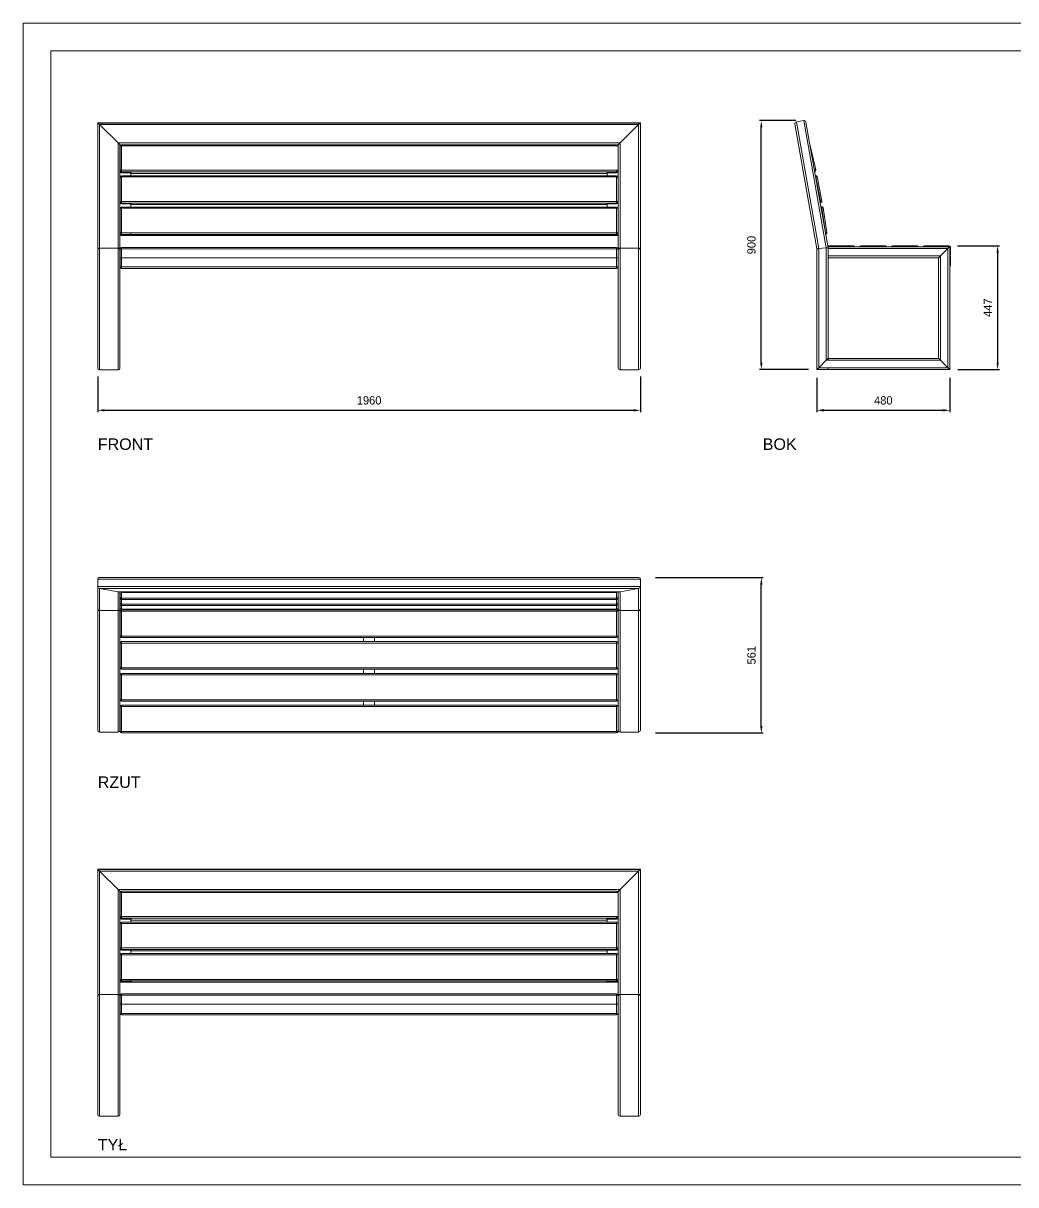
# Model space of a CAD drawing. Header units: millimetres. Extents: x 832 to 6772, y 3000 to 7200.
# Drawn here: x 832 to 4421, y 3000 to 7200 of the extents above; entities that cross this region are included whole.
import ezdxf

# ---------------------------------------------------------------- set-up
doc = ezdxf.new("R2010")
doc.units = ezdxf.units.MM
doc.header["$PDSIZE"] = -1
doc.layers.add('tabelka', color=155, linetype='Continuous')
doc.layers.add('WYMIAR', color=96, linetype='Continuous')
doc.dimstyles.new('1-1', dxfattribs={"dimtxt": 30, "dimasz": 25, "dimexe": 6.25, "dimexo": 30, "dimgap": 20.625, "dimtad": 1, "dimdec": 1, "dimtxsty": 'Standard', "dimcen": 0, "dimclrd": 2, "dimclre": 2, "dimclrt": 2, "dimadec": 0, "dimazin": 0, "dimtfac": 1, "dimtdec": 1, "dimtmove": 0, "dimatfit": 3, "dimfxl": 0, "dimarcsym": 0})

# ---------------------------------------------------------------- blocks, each defined once
blk = doc.blocks.new('front')
at = {"linetype": 'Continuous', "lineweight": 0}
for p, q in [((1190.2, 6304.3), (1190.2, 6757.3)), ((1190.2, 6757.3), (3152.2, 6757.3)), ((1190.2, 6756.2), (1190.2, 6303.7)), ((3152.1, 6756.3), (1190.3, 6756.3)), ((1196.6, 6751), (1263.8, 6684.8)), ((3145.8, 6751), (1196.6, 6751)), ((1196.6, 6751), (1196.6, 6304.3)), ((3078.6, 6684.8), (3145.8, 6751)), ((3145.8, 6304.3), (3145.8, 6751)), ((3152.2, 6757.3), (3152.2, 6304.3)), ((3152.2, 6303.7), (3152.2, 6756.2)), ((3078.6, 6684.8), (1263.8, 6684.8)), ((1263.8, 6684.8), (1263.8, 6304.3)), ((3078.6, 6304.3), (3078.6, 6684.8)), ((1270.2, 6677.4), (1270.2, 6303.7)), ((1274.1, 6677.4), (1270.2, 6677.4)), ((1270.2, 6351.1), (1270.2, 6675.2)), ((1271.7, 6675), (1270.2, 6675)), ((1271.2, 6585.3), (1271.2, 6672.8)), ((3066.2, 6677.8), (1276.2, 6677.8)), ((1276.2, 6674), (1276.2, 6677.8)), ((3066.2, 6674), (1276.2, 6674)), ((1276.2, 6674), (1276.2, 6586.4)), ((3072.2, 6677.4), (3068.3, 6677.4)), ((3072.2, 6675), (3070.7, 6675)), ((3071.2, 6672.8), (3071.2, 6585.3)), ((3072.2, 6303.7), (3072.2, 6677.4)), ((3072.2, 6351.1), (3072.2, 6675.2)), ((1271.2, 6581.8), (1271.2, 6585.3)), ((1271.2, 6472.4), (1271.2, 6560.8)), ((1276.2, 6586.4), (3066.2, 6586.4)), ((1276.2, 6586.4), (1276.2, 6580.4)), ((3066.2, 6580.4), (1276.2, 6580.4)), ((1276.2, 6580.4), (1276.2, 6576.9)), ((1311.2, 6576.9), (1276.2, 6576.9)), ((3066.2, 6565.8), (1276.2, 6565.8)), ((1276.2, 6561.7), (1276.2, 6565.8)), ((3066.2, 6561.7), (1276.2, 6561.7)), ((1276.2, 6561.7), (1276.2, 6473.4)), ((1310.2, 6565.8), (1310.2, 6576.9)), ((1310.2, 6565.8), (1310.2, 6576.9)), ((1311.2, 6575.8), (1310.2, 6575.8)), ((1310.2, 6574), (3032.2, 6574)), ((1310.2, 6573.8), (3032.2, 6573.8)), ((1311.2, 6575.8), (1311.2, 6576.9)), ((3031.2, 6576.9), (3066.2, 6576.9)), ((3031.2, 6575.8), (3031.2, 6576.9)), ((3031.2, 6575.8), (3032.2, 6575.8)), ((3032.2, 6565.8), (3032.2, 6576.9)), ((3032.2, 6576.9), (3032.2, 6565.8)), ((3066.2, 6580.4), (3066.2, 6586.4)), ((3066.2, 6576.9), (3066.2, 6580.4)), ((3066.2, 6565.8), (3066.2, 6561.7)), ((3066.2, 6473.4), (3066.2, 6561.7)), ((3071.2, 6585.3), (3071.2, 6581.8)), ((3071.2, 6560.8), (3071.2, 6472.4)), ((1271.2, 6469.6), (1271.2, 6472.4)), ((1276.2, 6473.4), (3066.2, 6473.4)), ((1276.2, 6473.4), (1276.2, 6467.5)), ((3066.2, 6467.5), (3066.2, 6473.4)), ((3071.2, 6472.4), (3071.2, 6469.6)), ((1271.2, 6358.8), (1271.2, 6447.8)), ((3066.2, 6467.5), (1276.2, 6467.5)), ((1276.2, 6467.5), (1276.2, 6464.7)), ((1311.2, 6464.7), (1276.2, 6464.7)), ((3066.2, 6452.8), (1276.2, 6452.8)), ((1276.2, 6448.5), (1276.2, 6452.8)), ((3066.2, 6448.5), (1276.2, 6448.5)), ((1276.2, 6448.5), (1276.2, 6359.5)), ((1310.2, 6452.8), (1310.2, 6464.7)), ((1310.2, 6452.8), (1310.2, 6464.7)), ((1311.2, 6463.7), (1310.2, 6463.7)), ((1310.2, 6462.2), (3032.2, 6462.2)), ((1310.2, 6462.1), (3032.2, 6462.1)), ((1311.2, 6463.7), (1311.2, 6464.7)), ((3031.2, 6464.7), (3066.2, 6464.7)), ((3031.2, 6463.7), (3031.2, 6464.7)), ((3031.2, 6463.7), (3032.2, 6463.7)), ((3032.2, 6452.8), (3032.2, 6464.7)), ((3032.2, 6464.7), (3032.2, 6452.8)), ((3066.2, 6464.7), (3066.2, 6467.5)), ((3066.2, 6452.8), (3066.2, 6448.5)), ((3066.2, 6359.5), (3066.2, 6448.5)), ((3071.2, 6447.8), (3071.2, 6358.8)), ((1310.2, 6351.1), (1270.2, 6351.1)), ((1270.2, 6350.9), (1310.2, 6350.9)), ((1271.2, 6356.6), (1271.2, 6358.8)), ((1276.2, 6359.5), (3066.2, 6359.5)), ((1276.2, 6359.5), (1276.2, 6353.8)), ((3066.2, 6353.8), (1276.2, 6353.8)), ((1276.2, 6353.8), (1276.2, 6351.6)), ((1311.2, 6351.6), (1276.2, 6351.6)), ((1276.2, 6350.4), (1276.2, 6349.7)), ((1276.2, 6349.7), (3066.2, 6349.7)), ((1276.2, 6349.7), (1276.2, 6349.6)), ((1276.2, 6349.6), (3066.2, 6349.6)), ((1310.2, 6351.1), (1310.2, 6359.5)), ((1310.2, 6350.9), (1310.2, 6351.6)), ((1311.2, 6350.9), (1310.2, 6350.9)), ((1311.2, 6350.9), (1311.2, 6351.6)), ((3031.2, 6351.6), (3066.2, 6351.6)), ((3031.2, 6350.9), (3031.2, 6351.6)), ((3031.2, 6350.9), (3032.2, 6350.9)), ((3032.2, 6351.6), (3032.2, 6350.9)), ((3072.2, 6351.1), (3032.2, 6351.1)), ((3032.2, 6350.9), (3072.2, 6350.9)), ((3032.2, 6350.9), (3032.2, 6350.4)), ((3032.2, 6350.4), (3072.2, 6350.4)), ((3066.2, 6353.8), (3066.2, 6359.5)), ((3066.2, 6351.6), (3066.2, 6353.8)), ((3066.2, 6349.7), (3066.2, 6350.4)), ((3066.2, 6349.7), (3066.2, 6349.6)), ((3071.2, 6358.8), (3071.2, 6356.6)), ((1190.2, 6303.7), (1190.2, 6301.3)), ((1190.2, 6303.7), (1190.2, 6297.9)), ((1190.2, 6301.3), (1190.2, 6297.9)), ((1196.6, 6304.3), (1196.6, 5864.3)), ((1196.6, 6304.3), (1263.8, 6304.3)), ((1263.8, 6304.3), (1263.8, 5864.3)), ((1270.2, 6301.3), (1270.2, 6303.7)), ((1270.2, 6303.7), (1270.2, 6297.9)), ((1271.2, 6302.3), (1276.2, 6302.3)), ((1271.2, 6269.3), (1271.2, 6302.3)), ((1276.2, 6302.3), (1276.2, 6307.3)), ((1276.2, 6307.3), (3066.2, 6307.3)), ((3066.2, 6302.3), (1276.2, 6302.3)), ((1276.2, 6302.3), (1276.2, 6274.3)), ((3066.2, 6307.3), (3066.2, 6302.3)), ((3066.2, 6274.3), (3066.2, 6302.3)), ((3066.2, 6302.3), (3071.2, 6302.3)), ((3071.2, 6302.3), (3071.2, 6269.3)), ((3072.2, 6297.9), (3072.2, 6303.7)), ((3078.6, 5864.3), (3078.6, 6304.3)), ((3078.6, 6304.3), (3145.8, 6304.3)), ((3145.8, 5864.3), (3145.8, 6304.3)), ((3152.2, 6297.9), (3152.2, 6303.7)), ((1190.2, 6297.9), (1190.2, 5870.7)), ((1270.2, 6297.9), (1270.2, 5870.7)), ((1270.2, 6270.7), (1270.2, 5897.9)), ((1271.2, 6236.3), (1271.2, 6269.3)), ((1271.2, 6269.3), (1276.2, 6269.3)), ((1276.2, 6269.3), (1276.2, 6274.3)), ((1276.2, 6269.3), (1276.2, 6236.3)), ((3066.2, 6269.3), (1276.2, 6269.3)), ((3066.2, 6269.3), (3066.2, 6274.3)), ((3066.2, 6236.3), (3066.2, 6269.3)), ((3066.2, 6269.3), (3071.2, 6269.3)), ((3071.2, 6269.3), (3071.2, 6236.3)), ((3072.2, 5870.7), (3072.2, 6297.9)), ((3152.2, 5870.7), (3152.2, 6297.9)), ((1271.2, 6236.3), (1276.2, 6236.3)), ((1276.2, 6236.3), (1276.2, 6231.3)), ((1276.2, 6236.3), (3066.2, 6236.3)), ((3066.2, 6231.3), (1276.2, 6231.3)), ((3066.2, 6231.3), (3066.2, 6236.3)), ((3066.2, 6236.3), (3071.2, 6236.3)), ((1270.2, 5897.9), (1270.2, 5897.9)), ((1270.2, 5897.9), (1270.2, 5870.7)), ((1263.8, 5864.3), (1196.6, 5864.3)), ((1196.6, 5864.3), (1263.8, 5864.3)), ((1270.2, 5870.7), (1270.2, 5870.7)), ((3145.8, 5864.3), (3078.6, 5864.3))]:
    blk.add_line(p, q, dxfattribs=at)
at = {"linetype": 'Continuous', "lineweight": 0, "flags": 128}
for points in [[(1276.2, 6674), (1275.3, 6674), (1274.3, 6673.9), (1273.5, 6673.8), (1272.7, 6673.7), (1272.1, 6673.5), (1271.6, 6673.3), (1271.3, 6673.1), (1271.2, 6672.8)], [(3071.2, 6672.8), (3071.1, 6673.1), (3070.9, 6673.3), (3070.4, 6673.5), (3069.8, 6673.7), (3069, 6673.8), (3068.1, 6673.9), (3067.2, 6674), (3066.2, 6674)], [(1276.2, 6586.4), (1275.3, 6586.4), (1274.3, 6586.3), (1273.5, 6586.2), (1272.7, 6586.1), (1272.1, 6585.9), (1271.6, 6585.7), (1271.3, 6585.5), (1271.2, 6585.3)], [(1276.2, 6561.7), (1275.3, 6561.7), (1274.3, 6561.7), (1273.5, 6561.6), (1272.7, 6561.5), (1272.1, 6561.3), (1271.6, 6561.2), (1271.3, 6561), (1271.2, 6560.8)], [(3071.2, 6585.3), (3071.1, 6585.5), (3070.9, 6585.7), (3070.4, 6585.9), (3069.8, 6586.1), (3069, 6586.2), (3068.1, 6586.3), (3067.2, 6586.4), (3066.2, 6586.4)], [(3071.2, 6560.8), (3071.1, 6561), (3070.9, 6561.2), (3070.4, 6561.3), (3069.8, 6561.5), (3069, 6561.6), (3068.1, 6561.7), (3067.2, 6561.7), (3066.2, 6561.7)], [(1276.2, 6473.4), (1275.3, 6473.3), (1274.3, 6473.3), (1273.5, 6473.2), (1272.7, 6473.1), (1272.1, 6472.9), (1271.6, 6472.8), (1271.3, 6472.6), (1271.2, 6472.4)], [(3071.2, 6472.4), (3071.1, 6472.6), (3070.9, 6472.8), (3070.4, 6472.9), (3069.8, 6473.1), (3069, 6473.2), (3068.1, 6473.3), (3067.2, 6473.3), (3066.2, 6473.4)], [(1276.2, 6448.5), (1275.3, 6448.5), (1274.3, 6448.5), (1273.5, 6448.4), (1272.7, 6448.3), (1272.1, 6448.2), (1271.6, 6448.1), (1271.3, 6447.9), (1271.2, 6447.8)], [(3071.2, 6447.8), (3071.1, 6447.9), (3070.9, 6448.1), (3070.4, 6448.2), (3069.8, 6448.3), (3069, 6448.4), (3068.1, 6448.5), (3067.2, 6448.5), (3066.2, 6448.5)], [(1276.2, 6359.5), (1275.3, 6359.5), (1274.3, 6359.4), (1273.5, 6359.4), (1272.7, 6359.3), (1272.1, 6359.2), (1271.6, 6359), (1271.3, 6358.9), (1271.2, 6358.8)], [(3071.2, 6358.8), (3071.1, 6358.9), (3070.9, 6359), (3070.4, 6359.2), (3069.8, 6359.3), (3069, 6359.4), (3068.1, 6359.4), (3067.2, 6359.5), (3066.2, 6359.5)], [(1270.2, 5897.9), (1270.2, 5897.9)], [(1270.2, 5870.7), (1270.2, 5870.7)]]:
    blk.add_lwpolyline(points, dxfattribs=at)
at = {"linetype": 'Continuous', "lineweight": 0}
for centre, radius, start, end in [((1276.2, 6672.8), 5, 90, 180), ((3066.2, 6672.8), 5, 0, 90), ((1276.2, 6585.3), 4.93, 180.7849, 270.7664), ((1276.2, 6581.9), 4.93, 180.786, 270.7653), ((1276.2, 6560.8), 5, 90, 180), ((3066.3, 6585.3), 4.93, 269.2336, 359.2151), ((3066.3, 6581.9), 4.93, 269.2347, 359.214), ((3066.2, 6560.8), 5, 0, 90), ((1276.2, 6472.5), 4.96, 180.5221, 270.5151), ((1276.2, 6469.6), 4.96, 180.5224, 270.5141), ((3066.3, 6472.5), 4.96, 269.4849, 359.4779), ((3066.3, 6469.6), 4.96, 269.4859, 359.4776), ((1276.2, 6447.8), 5, 90, 180), ((3066.2, 6447.8), 5, 0, 90), ((1276.2, 6358.8), 4.97, 180.3149, 270.3121), ((1276.2, 6356.6), 4.97, 180.3145, 270.3121), ((1276.2, 6354.6), 5, 238.0772, 270), ((1276.2, 6354.7), 5.04, 239.4024, 270.0216), ((3066.3, 6358.8), 4.97, 269.6879, 359.6851), ((3066.3, 6356.6), 4.97, 269.6879, 359.6855), ((3066.2, 6354.6), 5, 270, 301.9228), ((3066.2, 6354.7), 5.04, 269.9784, 300.5976), ((1196.6, 6297.9), 6.4, 90, 180), ((1263.8, 6297.9), 6.4, 0, 90), ((1276.2, 6302.3), 5, 90, 180), ((3066.2, 6302.3), 5, 0, 90), ((3078.6, 6297.9), 6.4, 90, 180), ((3145.8, 6297.9), 6.4, 0, 90), ((1276.2, 6236.3), 5, 180, 270), ((3066.2, 6236.3), 5, 270, 0), ((1196.6, 5870.7), 6.4, 180, 270), ((1263.8, 5870.7), 6.4, 270, 0), ((3078.6, 5870.7), 6.4, 180, 270), ((3145.8, 5870.7), 6.4, 270, 0)]:
    blk.add_arc(centre, radius, start, end, dxfattribs=at)
for centre, major_axis, start_param, end_param in [((1196.6, 6749.9), (6.38, -6.38), 1.658063, 3.228859), ((3145.8, 6749.9), (6.38, 6.38), 6.195919, 7.766715), ((1263.8, 6683.7), (6.38, -6.38), 0.087266, 1.658063), ((3078.6, 6683.7), (6.38, 6.38), 1.48353, 3.054326), ((1196.6, 6303.7), (6.4, 0), 1.570796, 3.141593), ((1196.6, 6303.7), (6.4, 0), 1.570796, 3.141593), ((1263.8, 6303.7), (6.4, 0), 6.283185, 7.853982), ((1263.8, 6303.7), (6.4, 0), 6.283185, 7.853982), ((3078.6, 6303.7), (6.4, 0), 1.570796, 3.141593), ((3078.6, 6303.7), (6.4, 0), 1.570796, 3.141593), ((3145.8, 6303.7), (6.4, 0), 0, 1.570796), ((3145.8, 6303.7), (6.4, 0), 0, 1.570796)]:
    blk.add_ellipse(centre, major_axis=major_axis, ratio=0.087489, start_param=start_param, end_param=end_param, dxfattribs=at)
blk = doc.blocks.new('rzut')
at = {"linetype": 'Continuous', "lineweight": 0}
for p, q in [((3152.2, 5178.6), (1190.2, 5178.6)), ((1190.2, 5178.6), (1190.2, 5151.8)), ((3146.9, 5183.9), (1195.5, 5183.9)), ((3152.2, 5151.8), (3152.2, 5178.6)), ((3152.2, 5151.8), (1190.2, 5151.8)), ((1190.2, 5151.8), (1190.2, 5072)), ((3145.8, 5144.4), (1196.6, 5144.4)), ((1196.6, 5144.4), (1263.8, 5132.7)), ((1196.6, 5144.4), (1196.6, 5065.6)), ((3078.6, 5132.7), (1263.8, 5132.7)), ((1263.8, 5132.7), (1263.8, 5065.6)), ((1264.9, 5132.6), (3077.5, 5132.6)), ((1270.2, 5132.6), (1270.2, 5072)), ((1271.2, 5114.7), (1271.2, 5132.6)), ((1276.2, 5130.5), (1276.2, 5132.6)), ((3066.2, 5130.5), (1276.2, 5130.5)), ((1276.2, 5130.5), (1276.2, 5109.9)), ((3066.2, 5132.6), (3066.2, 5130.5)), ((3066.2, 5109.9), (3066.2, 5130.5)), ((3071.2, 5132.6), (3071.2, 5114.7)), ((3072.2, 5072), (3072.2, 5132.6)), ((3078.6, 5132.7), (3145.8, 5144.4)), ((3078.6, 5065.6), (3078.6, 5132.7)), ((3145.8, 5065.6), (3145.8, 5144.4)), ((3152.2, 5072), (3152.2, 5151.8)), ((1270.2, 5089.1), (1271.2, 5089.1)), ((1270.2, 5072), (1270.2, 5089.1)), ((1270.2, 5072), (1270.2, 5089.1)), ((1270.2, 5089.1), (1270.2, 5065.6)), ((1271.2, 5109.5), (1271.2, 5114.7)), ((1271.2, 5092.5), (1271.2, 5109.5)), ((1271.2, 5088.3), (1271.2, 5092.5)), ((1271.2, 5075.1), (1271.2, 5088.3)), ((1276.2, 5109.9), (3066.2, 5109.9)), ((1276.2, 5109.9), (1276.2, 5109.7)), ((1276.2, 5109.7), (3066.2, 5109.7)), ((1276.2, 5104.6), (1276.2, 5109.7)), ((3066.2, 5104.6), (1276.2, 5104.6)), ((1276.2, 5104.6), (1276.2, 5087.6)), ((1276.2, 5087.6), (3066.2, 5087.6)), ((1276.2, 5087.6), (1276.2, 5087.5)), ((1276.2, 5087.5), (3066.2, 5087.5)), ((1276.2, 5083.4), (1276.2, 5087.5)), ((3066.2, 5083.4), (1276.2, 5083.4)), ((1276.2, 5083.4), (1276.2, 5070.1)), ((3066.2, 5109.7), (3066.2, 5109.9)), ((3066.2, 5109.7), (3066.2, 5104.6)), ((3066.2, 5087.6), (3066.2, 5104.6)), ((3066.2, 5087.5), (3066.2, 5087.6)), ((3066.2, 5087.5), (3066.2, 5083.4)), ((3066.2, 5070.1), (3066.2, 5083.4)), ((3071.2, 5114.7), (3071.2, 5109.5)), ((3071.2, 5109.5), (3071.2, 5092.5)), ((3071.2, 5092.5), (3071.2, 5088.3)), ((3071.2, 5089.1), (3072.2, 5089.1)), ((3071.2, 5088.3), (3071.2, 5075.1)), ((1190.2, 5072), (1190.2, 5065.6)), ((1190.2, 5065.6), (1190.2, 4632)), ((1190.2, 5065.6), (1196.6, 5065.6)), ((1196.6, 5065.6), (1196.6, 4625.6)), ((1263.8, 5065.6), (1196.6, 5065.6)), ((1263.8, 5065.6), (1196.6, 5065.6)), ((1263.8, 5065.6), (1263.8, 4625.6)), ((1263.8, 5065.6), (1270.2, 5065.6)), ((1270.2, 5072), (1270.2, 5072)), ((1270.2, 5072), (1270.2, 5065.6)), ((1270.2, 5065.6), (1270.2, 4632)), ((1270.2, 4659.2), (1270.2, 5065.6)), ((1270.2, 4659.7), (1270.2, 5065.6)), ((1271.2, 4972.6), (1271.2, 5062.6)), ((1271.2, 5062.6), (1276.2, 5062.6)), ((1276.2, 5070.1), (3066.2, 5070.1)), ((1276.2, 5070.1), (3066.2, 5070.1)), ((1276.2, 5070.1), (1276.2, 5070.1)), ((1276.2, 5067.6), (1276.2, 5062.6)), ((1276.2, 5067.6), (3066.2, 5067.6)), ((3066.2, 5062.6), (1276.2, 5062.6)), ((1276.2, 5062.6), (1276.2, 4972.6)), ((3066.2, 5070.1), (3066.2, 5070.1)), ((3066.2, 5062.6), (3066.2, 5067.6)), ((3066.2, 4972.6), (3066.2, 5062.6)), ((3066.2, 5062.6), (3071.2, 5062.6)), ((3071.2, 5062.6), (3071.2, 4972.6)), ((3072.2, 5072), (3072.2, 5065.6)), ((3072.2, 4632), (3072.2, 5065.6)), ((3072.2, 5065.6), (3078.6, 5065.6)), ((3078.6, 4625.6), (3078.6, 5065.6)), ((3078.6, 5065.6), (3145.8, 5065.6)), ((3145.8, 4625.6), (3145.8, 5065.6)), ((3145.8, 5065.6), (3152.2, 5065.6)), ((3152.2, 5072), (3152.2, 5065.6)), ((3152.2, 4632), (3152.2, 5065.6)), ((1271.2, 4972.6), (1276.2, 4972.6)), ((1276.2, 4972.6), (3066.2, 4972.6)), ((1276.2, 4967.6), (1276.2, 4972.6)), ((3066.2, 4967.6), (1276.2, 4967.6)), ((2151.2, 4967.6), (2151.2, 4952.6)), ((2191.2, 4967.6), (2191.2, 4952.6)), ((3066.2, 4972.6), (3071.2, 4972.6)), ((3066.2, 4972.6), (3066.2, 4967.6)), ((1271.2, 4947.6), (1276.2, 4947.6)), ((1271.2, 4857.6), (1271.2, 4947.6)), ((1276.2, 4952.6), (1276.2, 4947.6)), ((1276.2, 4952.6), (3066.2, 4952.6)), ((1276.2, 4947.6), (1276.2, 4857.6)), ((3066.2, 4947.6), (1276.2, 4947.6)), ((3066.2, 4947.6), (3066.2, 4952.6)), ((3066.2, 4857.6), (3066.2, 4947.6)), ((3066.2, 4947.6), (3071.2, 4947.6)), ((3071.2, 4947.6), (3071.2, 4857.6)), ((1271.2, 4857.6), (1276.2, 4857.6)), ((1271.2, 4832.6), (1276.2, 4832.6)), ((1271.2, 4742.6), (1271.2, 4832.6)), ((1276.2, 4857.6), (3066.2, 4857.6)), ((1276.2, 4852.6), (1276.2, 4857.6)), ((3066.2, 4852.6), (1276.2, 4852.6)), ((1276.2, 4837.6), (1276.2, 4832.6)), ((1276.2, 4837.6), (3066.2, 4837.6)), ((1276.2, 4832.6), (1276.2, 4742.6)), ((3066.2, 4832.6), (1276.2, 4832.6)), ((2151.2, 4852.6), (2151.2, 4837.6)), ((2191.2, 4852.6), (2191.2, 4837.6)), ((3066.2, 4857.6), (3071.2, 4857.6)), ((3066.2, 4857.6), (3066.2, 4852.6)), ((3066.2, 4832.6), (3066.2, 4837.6)), ((3066.2, 4742.6), (3066.2, 4832.6)), ((3066.2, 4832.6), (3071.2, 4832.6)), ((3071.2, 4832.6), (3071.2, 4742.6)), ((1271.2, 4742.6), (1276.2, 4742.6)), ((1271.2, 4717.6), (1276.2, 4717.6)), ((1271.2, 4627.6), (1271.2, 4717.6)), ((1276.2, 4742.6), (3066.2, 4742.6)), ((1276.2, 4737.6), (1276.2, 4742.6)), ((3066.2, 4737.6), (1276.2, 4737.6)), ((1276.2, 4722.6), (1276.2, 4717.6)), ((1276.2, 4722.6), (3066.2, 4722.6)), ((3066.2, 4717.6), (1276.2, 4717.6)), ((1276.2, 4717.6), (1276.2, 4627.6)), ((2151.2, 4737.6), (2151.2, 4722.6)), ((2191.2, 4737.6), (2191.2, 4722.6)), ((3066.2, 4742.6), (3071.2, 4742.6)), ((3066.2, 4742.6), (3066.2, 4737.6)), ((3066.2, 4717.6), (3066.2, 4722.6)), ((3066.2, 4627.6), (3066.2, 4717.6)), ((3066.2, 4717.6), (3071.2, 4717.6)), ((3071.2, 4717.6), (3071.2, 4627.6)), ((1190.2, 4659.2), (1190.2, 4659.7)), ((1196.6, 4625.6), (1263.8, 4625.6)), ((1271.2, 4627.6), (1276.2, 4627.6)), ((1276.2, 4627.6), (3066.2, 4627.6)), ((1276.2, 4622.6), (1276.2, 4627.6)), ((3066.2, 4622.6), (1276.2, 4622.6)), ((3066.2, 4627.6), (3071.2, 4627.6)), ((3066.2, 4627.6), (3066.2, 4622.6)), ((3078.6, 4625.6), (3145.8, 4625.6))]:
    blk.add_line(p, q, dxfattribs=at)
for centre, radius, start, end in [((1276.2, 5135.6), 5.03, 215.3146, 270.259), ((3066.3, 5135.6), 5.04, 269.7793, 324.6471), ((1276.2, 5114.7), 5, 180, 270), ((1276.2, 5114.8), 4.93, 180.7855, 270.7657), ((1273.6, 5106.5), 3.79, 86.2763, 128.8171), ((1276.2, 5109.5), 4.96, 180.5225, 270.5143), ((1276.2, 5092.5), 5, 180, 270), ((1276.2, 5092.6), 4.96, 180.5224, 270.5143), ((1272.8, 5086.4), 2.46, 88.7011, 128.6637), ((1276.2, 5088.4), 4.97, 180.3146, 270.3124), ((3066.2, 5114.7), 5, 270, 0), ((3066.3, 5114.8), 4.93, 269.2343, 359.2145), ((3066.3, 5109.5), 4.96, 269.4857, 359.4775), ((3066.2, 5092.5), 5, 270, 0), ((3066.3, 5092.6), 4.96, 269.4857, 359.4776), ((3066.3, 5088.4), 4.97, 269.6876, 359.6854), ((3068.9, 5106.5), 3.79, 51.1829, 93.7237), ((3069.6, 5086.1), 2.8, 53.8468, 88.7884), ((1196.6, 5072), 6.4, 180, 270), ((1263.8, 5072), 6.4, 270, 0), ((1263.8, 5072), 6.4, 335.0056, 0), ((1276.2, 5075.1), 5, 180, 270), ((1276.2, 5075.1), 4.97, 180.3146, 270.3124), ((1276.2, 5062.6), 5, 90, 180), ((3066.2, 5075.1), 5, 270, 0), ((3066.3, 5075.1), 4.97, 269.6876, 359.6854), ((3066.2, 5062.6), 5, 0, 90), ((3078.6, 5072), 6.4, 180, 270), ((3145.8, 5072), 6.4, 270, 0), ((1276.2, 4972.6), 5, 180, 270), ((3066.2, 4972.6), 5, 270, 0), ((1276.2, 4947.6), 5, 90, 180), ((3066.2, 4947.6), 5, 0, 90), ((1276.2, 4857.6), 5, 180, 270), ((1276.2, 4832.6), 5, 90, 180), ((3066.2, 4857.6), 5, 270, 0), ((3066.2, 4832.6), 5, 0, 90), ((1276.2, 4742.6), 5, 180, 270), ((1276.2, 4717.6), 5, 90, 180), ((3066.2, 4742.6), 5, 270, 0), ((3066.2, 4717.6), 5, 0, 90), ((1196.6, 4632), 6.4, 180, 270), ((1263.8, 4632), 6.4, 270, 0), ((1276.2, 4627.6), 5, 180, 270), ((3066.2, 4627.6), 5, 270, 0), ((3078.6, 4632), 6.4, 180, 270), ((3145.8, 4632), 6.4, 270, 0)]:
    blk.add_arc(centre, radius, start, end, dxfattribs=at)
for centre, major_axis, start_param, end_param in [((1196.6, 5177.5), (4.9, -4.9), 2.443461, 3.839724), ((3145.8, 5177.5), (4.9, 4.9), 5.585054, 6.981317), ((1196.6, 5150.7), (4.9, -4.9), 3.839724, 5.410521), ((1263.8, 5139), (4.9, -4.9), 5.410521, 5.585054), ((3078.6, 5139), (4.9, 4.9), 3.839724, 4.014257), ((3145.8, 5150.7), (4.9, 4.9), 4.014257, 5.585054)]:
    blk.add_ellipse(centre, major_axis=major_axis, ratio=0.8391, start_param=start_param, end_param=end_param, dxfattribs=at)
blk = doc.blocks.new('profil')
at = {"linetype": 'Continuous', "lineweight": 0}
for p, q in [((4658.8, 6758.9), (4685.6, 6763.6)), ((4685.6, 6763.6), (4766.8, 6303)), ((4653.6, 6751.5), (4733.2, 6300.1)), ((4658.8, 6758.9), (4739.6, 6300.7)), ((4693, 6758.4), (4773.2, 6303.6)), ((4708.3, 6673.3), (4729, 6585.7)), ((4724.1, 6584.6), (4722.2, 6592.4)), ((4723.6, 6584.5), (4724.1, 6584.6)), ((4725.2, 6579.7), (4724.5, 6579.5)), ((4727.1, 6564.8), (4728.4, 6565)), ((4729.3, 6560.1), (4728, 6559.9)), ((4746.3, 6471.7), (4729.3, 6560.1)), ((4734.2, 6561.1), (4751.2, 6472.7)), ((4743.6, 6471.2), (4746.3, 6471.7)), ((4747.2, 6466.8), (4744.5, 6466.3)), ((4747.1, 6451.6), (4749.7, 6452)), ((4750.5, 6447.1), (4747.9, 6446.7)), ((4763.7, 6358.1), (4750.5, 6447.1)), ((4755.4, 6447.8), (4768.7, 6358.8)), ((4763.6, 6358.1), (4763.7, 6358.1)), ((4764.5, 6353.1), (4764.4, 6353.1)), ((4733.2, 6300.1), (4733.2, 5863.6)), ((4733.2, 6300.1), (4733.2, 5863.6)), ((4735.2, 6300.3), (4735.2, 6300.3)), ((4766.8, 6303), (4739.6, 6300.7)), ((4739.6, 6300.7), (4739.6, 5870)), ((4766.8, 6303), (4766.8, 5897.2)), ((4771.2, 6303.4), (4771.2, 6303.4)), ((4773.2, 6307.6), (5213.2, 6307.6)), ((4773.2, 6303.6), (4773.2, 6303.6)), ((4773.2, 6301.6), (4773.2, 6301.6)), ((4773.2, 6301.2), (5206.8, 6301.2)), ((4776.2, 6310.6), (4866.2, 6310.6)), ((4776.2, 6307.6), (4776.2, 6310.6)), ((4866.2, 6307.6), (4866.2, 6310.6)), ((4891.2, 6310.6), (4981.2, 6310.6)), ((4891.2, 6307.6), (4891.2, 6310.6)), ((4981.2, 6307.6), (4981.2, 6310.6)), ((5006.2, 6310.6), (5096.2, 6310.6)), ((5006.2, 6307.6), (5006.2, 6310.6)), ((5096.2, 6307.6), (5096.2, 6310.6)), ((5121.2, 6310.6), (5211.2, 6310.6)), ((5121.2, 6307.6), (5121.2, 6310.6)), ((5179.6, 6274), (5206.8, 6301.2)), ((5206.8, 6301.2), (5213.2, 6307.6)), ((5213.2, 6307.6), (5206.8, 6301.2)), ((5206.8, 6301.2), (5206.8, 5870)), ((5211.2, 6307.6), (5211.2, 6310.6)), ((5213.2, 6307.6), (5213.2, 5863.6)), ((5213.2, 6305.6), (5216.2, 6305.6)), ((5216.2, 6305.6), (5216.2, 6277.6)), ((4773.2, 6297.2), (4773.2, 6270)), ((4773.2, 6270), (4773.2, 6297.2)), ((4773.2, 6274), (5179.6, 6274)), ((4773.2, 6267.6), (5173.2, 6267.6)), ((4773.2, 6265.6), (4773.2, 6265.6)), ((4773.2, 6263.6), (4773.2, 6263.6)), ((4773.2, 6263.6), (4773.2, 5903.6)), ((5173.2, 6267.6), (5179.6, 6274)), ((5179.6, 6274), (5173.2, 6267.6)), ((5173.2, 6267.6), (5173.2, 5903.6)), ((5179.6, 6274), (5179.6, 5897.2)), ((5213.2, 6277.6), (5216.2, 6277.6)), ((5213.2, 6272.6), (5216.2, 6272.6)), ((5216.2, 6272.6), (5216.2, 6239.6)), ((5213.2, 6239.6), (5216.2, 6239.6)), ((4739.6, 5870), (4766.8, 5897.2)), ((4739.6, 5870), (4766.8, 5897.2)), ((4766.8, 5897.2), (4773.2, 5897.2)), ((5173.2, 5903.6), (4773.2, 5903.6)), ((5173.2, 5903.6), (4773.2, 5903.6)), ((5179.6, 5897.2), (4773.2, 5897.2)), ((5173.2, 5903.6), (5173.2, 5903.6)), ((5175.2, 5901.6), (5175.2, 5901.6)), ((5206.8, 5870), (5179.6, 5897.2)), ((4733.2, 5863.6), (4773.2, 5863.6)), ((4739.6, 5870), (4773.2, 5870)), ((5206.8, 5870), (4773.2, 5870)), ((5213.2, 5863.6), (4773.2, 5863.6)), ((5211.2, 5865.6), (5211.2, 5865.6)), ((5213.2, 5863.6), (5213.2, 5863.6))]:
    blk.add_line(p, q, dxfattribs=at)
at = {"linetype": 'Continuous', "lineweight": 0, "flags": 128}
for points in [[(4708.3, 6673.3), (4708, 6674.3), (4707.7, 6674.7)], [(4708.3, 6673.3), (4708.2, 6673.3), (4708, 6673.3)], [(4729, 6585.7), (4728.9, 6585.7), (4728.6, 6585.6), (4728.1, 6585.5), (4727.5, 6585.4), (4726.8, 6585.2), (4726, 6585), (4725, 6584.8), (4724.1, 6584.6)], [(4724.1, 6584.6), (4724.3, 6583.6), (4724.5, 6582.7), (4724.7, 6581.9), (4724.9, 6581.1), (4725, 6580.5), (4725.2, 6580.1), (4725.2, 6579.8), (4725.2, 6579.7)], [(4728.4, 6565), (4728.4, 6564.9), (4728.4, 6564.7), (4728.5, 6564.2), (4728.7, 6563.6), (4728.8, 6562.9), (4729, 6562), (4729.1, 6561.1), (4729.3, 6560.1)], [(4734.2, 6561.1), (4734.1, 6561.1), (4733.9, 6561), (4733.4, 6560.9), (4732.8, 6560.8), (4732, 6560.7), (4731.2, 6560.5), (4730.3, 6560.3), (4729.3, 6560.1)], [(4751.2, 6472.7), (4751.1, 6472.7), (4750.8, 6472.6), (4750.4, 6472.5), (4749.8, 6472.4), (4749, 6472.3), (4748.2, 6472.1), (4747.2, 6471.9), (4746.3, 6471.7)], [(4746.3, 6471.7), (4746.5, 6470.8), (4746.6, 6469.9), (4746.8, 6469), (4747, 6468.3), (4747.1, 6467.7), (4747.2, 6467.2), (4747.2, 6466.9), (4747.2, 6466.8)], [(4749.7, 6452), (4749.8, 6452), (4749.8, 6451.7), (4749.9, 6451.2), (4750, 6450.6), (4750.1, 6449.8), (4750.2, 6449), (4750.3, 6448.1), (4750.5, 6447.1)], [(4755.4, 6447.8), (4755.3, 6447.8), (4755.1, 6447.8), (4754.6, 6447.7), (4754, 6447.6), (4753.2, 6447.5), (4752.4, 6447.4), (4751.4, 6447.2), (4750.5, 6447.1)], [(4768.7, 6358.8), (4768.6, 6358.8), (4768.3, 6358.8), (4767.8, 6358.7), (4767.2, 6358.6), (4766.5, 6358.5), (4765.6, 6358.4), (4764.7, 6358.2), (4763.7, 6358.1)], [(4763.7, 6358.1), (4763.9, 6357.1), (4764, 6356.2), (4764.1, 6355.3), (4764.2, 6354.6), (4764.3, 6354), (4764.4, 6353.5), (4764.4, 6353.2), (4764.5, 6353.1)], [(4739.6, 6300.7), (4738.3, 6300.5), (4737.1, 6300.4), (4736, 6300.3), (4735, 6300.3), (4734.2, 6300.2), (4733.7, 6300.1), (4733.3, 6300.1), (4733.2, 6300.1)], [(4739.6, 6300.7), (4738.5, 6300.6), (4737.4, 6300.5), (4736.4, 6300.4), (4735.5, 6300.3), (4734.7, 6300.2), (4734, 6300.2), (4733.6, 6300.1), (4733.3, 6300.1), (4733.2, 6300.1)], [(4733.2, 6300.1), (4733.3, 6300.1), (4733.7, 6300.1), (4734.2, 6300.2), (4735, 6300.3), (4736, 6300.3), (4737.1, 6300.4), (4738.3, 6300.5), (4739.6, 6300.7)], [(4733.2, 6300.1), (4733.3, 6300.1), (4733.7, 6300.1), (4734.2, 6300.2), (4735, 6300.3), (4736, 6300.3), (4737.1, 6300.4), (4738.3, 6300.5), (4739.6, 6300.7)], [(4733.2, 6300.1), (4733.2, 6300.1)], [(4739.6, 6300.7), (4738.7, 6300.6), (4737.9, 6300.5), (4737.1, 6300.4), (4736.5, 6300.4), (4735.9, 6300.3), (4735.5, 6300.3), (4735.3, 6300.3), (4735.2, 6300.3)], [(4735.2, 6300.3), (4735.2, 6300.3), (4735.4, 6300.3), (4735.8, 6300.3), (4736.2, 6300.4), (4736.7, 6300.4), (4737.4, 6300.5), (4738.1, 6300.5), (4738.8, 6300.6), (4739.6, 6300.7)], [(4773.2, 6303.6), (4773.1, 6303.6), (4772.8, 6303.6), (4772.3, 6303.5), (4771.7, 6303.5), (4770.9, 6303.4), (4770, 6303.3), (4769, 6303.2), (4767.9, 6303.1), (4766.8, 6303)], [(4766.8, 6303), (4768, 6303.1), (4769.2, 6303.3), (4770.3, 6303.3), (4771.3, 6303.4), (4772.1, 6303.5), (4772.7, 6303.6), (4773, 6303.6), (4773.2, 6303.6)], [(4771.5, 6303.5), (4771.3, 6303.4), (4770.3, 6303.3), (4769.2, 6303.3), (4768, 6303.1), (4766.8, 6303)], [(4766.8, 6303), (4767.9, 6303.1), (4769, 6303.2), (4770, 6303.3), (4770.9, 6303.4), (4771.5, 6303.5)], [(4771.2, 6303.4), (4771.1, 6303.4), (4770.8, 6303.4), (4770.4, 6303.4), (4769.9, 6303.3), (4769.2, 6303.3), (4768.5, 6303.2), (4767.6, 6303.1), (4766.8, 6303)], [(4766.8, 6303), (4767.5, 6303.1), (4768.3, 6303.2), (4769, 6303.2), (4769.6, 6303.3), (4770.1, 6303.3), (4770.6, 6303.4), (4770.9, 6303.4), (4771.1, 6303.4), (4771.2, 6303.4)], [(4773.2, 6297.2), (4773.2, 6298.4), (4773.2, 6299.6), (4773.2, 6300.8), (4773.2, 6301.7), (4773.2, 6302.5), (4773.2, 6303.1), (4773.2, 6303.5), (4773.2, 6303.6)], [(4773.2, 6297.2), (4773.2, 6298.1), (4773.2, 6298.9), (4773.2, 6299.6), (4773.2, 6300.3), (4773.2, 6300.9), (4773.2, 6301.3), (4773.2, 6301.5), (4773.2, 6301.6)], [(4773.2, 6263.6), (4773.2, 6263.7), (4773.2, 6264.1), (4773.2, 6264.7), (4773.2, 6265.5), (4773.2, 6266.4), (4773.2, 6267.5), (4773.2, 6268.7), (4773.2, 6270)], [(4773.2, 6265.6), (4773.2, 6265.7), (4773.2, 6265.9), (4773.2, 6266.3), (4773.2, 6266.9), (4773.2, 6267.6), (4773.2, 6268.3), (4773.2, 6269.1), (4773.2, 6270)], [(4766.8, 5897.2), (4768, 5898.4), (4769.2, 5899.6), (4770.3, 5900.8), (4771.3, 5901.7), (4772.1, 5902.5), (4772.7, 5903.1), (4773, 5903.5), (4773.2, 5903.6)], [(4773.2, 5897.2), (4773.2, 5898.4), (4773.2, 5899.6), (4773.2, 5900.8), (4773.2, 5901.7), (4773.2, 5902.5), (4773.2, 5903.1), (4773.2, 5903.5), (4773.2, 5903.6)], [(5179.6, 5897.2), (5178.3, 5898.4), (5177.1, 5899.6), (5176, 5900.8), (5175, 5901.7), (5174.2, 5902.5), (5173.7, 5903.1), (5173.3, 5903.5), (5173.2, 5903.6)], [(5179.6, 5897.2), (5178.5, 5898.3), (5177.4, 5899.4), (5176.4, 5900.4), (5175.5, 5901.3), (5174.7, 5902.1), (5174, 5902.7), (5173.6, 5903.2), (5173.3, 5903.5), (5173.2, 5903.6)], [(5173.2, 5903.6), (5173.3, 5903.5), (5173.7, 5903.1), (5174.2, 5902.5), (5175, 5901.7), (5176, 5900.8), (5177.1, 5899.6), (5178.3, 5898.4), (5179.6, 5897.2)], [(5173.2, 5903.6), (5173.3, 5903.5), (5173.6, 5903.2), (5174, 5902.7), (5174.7, 5902.1), (5175.5, 5901.3), (5176.4, 5900.4), (5177.4, 5899.4), (5178.5, 5898.3), (5179.6, 5897.2)], [(5179.6, 5897.2), (5178.8, 5898), (5178.1, 5898.7), (5177.4, 5899.4), (5176.7, 5900), (5176.2, 5900.6), (5175.8, 5901), (5175.4, 5901.3), (5175.2, 5901.5), (5175.2, 5901.6)], [(5175.2, 5901.6), (5175.3, 5901.5), (5175.5, 5901.3), (5175.9, 5900.9), (5176.5, 5900.3), (5177.1, 5899.6), (5177.9, 5898.9), (5178.7, 5898.1), (5179.6, 5897.2)], [(4733.2, 5863.6), (4733.3, 5863.7), (4733.7, 5864.1), (4734.2, 5864.7), (4735, 5865.5), (4736, 5866.4), (4737.1, 5867.5), (4738.3, 5868.7), (4739.6, 5870)], [(4773.2, 5863.6), (4773.2, 5863.7), (4773.2, 5864.1), (4773.2, 5864.7), (4773.2, 5865.5), (4773.2, 5866.4), (4773.2, 5867.5), (4773.2, 5868.7), (4773.2, 5870)], [(5213.2, 5863.6), (5213.1, 5863.7), (5212.8, 5864), (5212.3, 5864.5), (5211.7, 5865.1), (5210.9, 5865.9), (5210, 5866.8), (5209, 5867.8), (5207.9, 5868.9), (5206.8, 5870)], [(5213.2, 5863.6), (5213.1, 5863.7), (5212.8, 5864), (5212.3, 5864.5), (5211.7, 5865.1), (5210.9, 5865.9), (5210, 5866.8), (5209, 5867.8), (5207.9, 5868.9), (5206.8, 5870)], [(5206.8, 5870), (5207.9, 5868.9), (5209, 5867.8), (5210, 5866.8), (5210.9, 5865.9), (5211.7, 5865.1), (5212.3, 5864.5), (5212.8, 5864), (5213.1, 5863.7), (5213.2, 5863.6)], [(5211.2, 5865.6), (5211.1, 5865.7), (5210.8, 5865.9), (5210.4, 5866.3), (5209.9, 5866.9), (5209.2, 5867.6), (5208.5, 5868.3), (5207.6, 5869.1), (5206.8, 5870)], [(5206.8, 5870), (5207.6, 5869.1), (5208.5, 5868.3), (5209.2, 5867.6), (5209.9, 5866.9), (5210.4, 5866.3), (5210.8, 5865.9), (5211.1, 5865.7), (5211.2, 5865.6)], [(5206.8, 5870), (5208, 5868.7), (5209.2, 5867.5), (5210.3, 5866.4), (5211.3, 5865.5), (5212.1, 5864.7), (5212.7, 5864.1), (5213, 5863.7), (5213.2, 5863.6)]]:
    blk.add_lwpolyline(points, dxfattribs=at)
at = {"linetype": 'Continuous', "lineweight": 0}
for centre, radius, start, end in [((4686.7, 6757.3), 6.4, 10, 100), ((4659.9, 6752.6), 6.4, 100, 190), ((4724.1, 6584.6), 5, 283.2734, 13.2734), ((4729.3, 6560.1), 5, 10.8673, 100.8673), ((4746.3, 6471.7), 5, 280.8673, 10.8673), ((4750.5, 6447.1), 5, 8.4611, 98.4611), ((4763.7, 6358.1), 5, 278.4611, 8.4611), ((4776.2, 6305.6), 5, 90, 131.4279), ((4866.2, 6305.6), 5, 23.5782, 90), ((4891.2, 6305.6), 5, 90, 156.4218), ((4981.2, 6305.6), 5, 23.5782, 90), ((5006.2, 6305.6), 5, 90, 156.4218), ((5096.2, 6305.6), 5, 23.5782, 90), ((5121.2, 6305.6), 5, 90, 156.4218), ((5211.2, 6305.6), 5, 0, 90), ((5211.2, 6277.6), 5, 293.5782, 0), ((5211.2, 6239.6), 5, 293.5782, 0)]:
    blk.add_arc(centre, radius, start, end, dxfattribs=at)
for points, knots in [([(4766.8, 5897.2), (4767.5, 5897.9), (4768.2, 5898.6), (4769.1, 5899.5), (4769.2, 5899.7), (4769.6, 5900), (4769.8, 5900.2), (4770.3, 5900.7), (4770.6, 5901), (4771, 5901.5), (4771.2, 5901.6), (4771.5, 5901.9), (4771.6, 5902.1), (4772, 5902.5), (4772.3, 5902.7), (4772.6, 5903), (4772.7, 5903.1), (4772.9, 5903.3), (4772.9, 5903.4), (4773, 5903.5), (4773.1, 5903.5), (4773.2, 5903.6), (4773.2, 5903.6), (4773.2, 5903.6)], [0, 0, 0, 0, 0.25, 0.25, 0.3125, 0.3125, 0.375, 0.375, 0.5, 0.5, 0.5625, 0.5625, 0.625, 0.625, 0.75, 0.75, 0.8125, 0.8125, 0.875, 0.875, 0.9375, 0.9375, 1, 1, 1, 1]), ([(4733.2, 5863.6), (4733.2, 5863.6), (4733.2, 5863.7), (4733.4, 5863.8), (4733.5, 5863.9), (4733.6, 5864.1), (4733.7, 5864.2), (4733.9, 5864.4), (4734.1, 5864.5), (4734.3, 5864.7), (4734.4, 5864.9), (4734.8, 5865.3), (4735.1, 5865.6), (4735.7, 5866.2), (4736.1, 5866.5), (4736.7, 5867.2), (4737.1, 5867.5), (4737.8, 5868.2), (4738.1, 5868.6), (4738.8, 5869.3), (4739.2, 5869.6), (4739.6, 5870)], [0, 0, 0, 0, 0.125, 0.125, 0.1875, 0.1875, 0.25, 0.25, 0.3125, 0.3125, 0.375, 0.375, 0.5, 0.5, 0.625, 0.625, 0.75, 0.75, 0.875, 0.875, 1, 1, 1, 1])]:
    blk.add_open_spline(points, degree=3, knots=knots, dxfattribs=at)
blk = doc.blocks.new('*D6')
at = {"layer": 'Defpoints', "color": 0}
for p in [(1101.8, 5953.4), (3063.8, 5953.4), (3063.8, 5800.8)]:
    blk.add_point(p, dxfattribs=at)
at = {"layer": 'WYMIAR', "color": 2, "lineweight": -2}
for p, q in [((1101.8, 5923.4), (1101.8, 5794.5)), ((3063.8, 5923.4), (3063.8, 5794.5)), ((1126.8, 5800.8), (3038.8, 5800.8))]:
    blk.add_line(p, q, dxfattribs=at)
at = {"layer": 'WYMIAR', "color": 2}
for points in [[(1126.8, 5805), (1126.8, 5796.6), (1101.8, 5800.8)], [(3038.8, 5805), (3038.8, 5796.6), (3063.8, 5800.8)]]:
    blk.add_solid(points, dxfattribs=at)
at = {"layer": 'WYMIAR', "color": 2, "insert": (2082.8, 5836.4), "char_height": 30, "attachment_point": 5}
blk.add_mtext('1960', dxfattribs=at)
blk = doc.blocks.new('*D7')
at = {"color": 2, "lineweight": -2}
for p, q in [((3701.9, 5918.4), (3701.9, 5794.5)), ((4181.9, 5918.4), (4181.9, 5794.5)), ((3726.9, 5800.8), (4156.9, 5800.8))]:
    blk.add_line(p, q, dxfattribs=at)
at = {"color": 2}
for points in [[(3726.9, 5805), (3726.9, 5796.6), (3701.9, 5800.8)], [(4156.9, 5805), (4156.9, 5796.6), (4181.9, 5800.8)]]:
    blk.add_solid(points, dxfattribs=at)
at = {"layer": 'Defpoints', "color": 0}
for p in [(3701.9, 5948.4), (4181.9, 5948.4), (4181.9, 5800.8)]:
    blk.add_point(p, dxfattribs=at)
at = {"color": 2, "insert": (3941.9, 5836.4), "char_height": 30, "attachment_point": 5}
blk.add_mtext('480', dxfattribs=at)
blk = doc.blocks.new('*D8')
at = {"color": 2, "lineweight": -2}
for p, q in [((4209.9, 6395.4), (4361.4, 6395.4)), ((4355.1, 6370.4), (4355.1, 5973.4)), ((4211.9, 5948.4), (4361.4, 5948.4))]:
    blk.add_line(p, q, dxfattribs=at)
at = {"color": 2}
for points in [[(4351, 6370.4), (4359.3, 6370.4), (4355.1, 6395.4)], [(4351, 5973.4), (4359.3, 5973.4), (4355.1, 5948.4)]]:
    blk.add_solid(points, dxfattribs=at)
at = {"layer": 'Defpoints', "color": 0}
for p in [(4179.9, 6395.4), (4181.9, 5948.4), (4355.1, 5948.4)]:
    blk.add_point(p, dxfattribs=at)
at = {"color": 2, "insert": (4319.5, 6171.9), "char_height": 30, "attachment_point": 5, "rotation": 90}
blk.add_mtext('447', dxfattribs=at)
blk = doc.blocks.new('*D9')
at = {"color": 2, "lineweight": -2}
for p, q in [((3118.5, 5195.7), (3507.2, 5195.7)), ((3500.9, 4659.4), (3500.9, 5170.7)), ((3118.5, 4634.4), (3507.2, 4634.4))]:
    blk.add_line(p, q, dxfattribs=at)
at = {"color": 2}
for points in [[(3496.7, 5170.7), (3505.1, 5170.7), (3500.9, 5195.7)], [(3496.7, 4659.4), (3505.1, 4659.4), (3500.9, 4634.4)]]:
    blk.add_solid(points, dxfattribs=at)
at = {"layer": 'Defpoints', "color": 0}
for p in [(3088.5, 5195.7), (3500.9, 5195.7), (3088.5, 4634.4)]:
    blk.add_point(p, dxfattribs=at)
at = {"color": 2, "insert": (3465.3, 4915), "char_height": 30, "attachment_point": 5, "rotation": 90}
blk.add_mtext('561', dxfattribs=at)
blk = doc.blocks.new('*D10')
at = {"color": 2, "lineweight": -2}
for p, q in [((3625.4, 6848.5), (3494.7, 6848.5)), ((3500.9, 5973.4), (3500.9, 6823.5)), ((3671.9, 5948.4), (3494.7, 5948.4))]:
    blk.add_line(p, q, dxfattribs=at)
at = {"color": 2}
for points in [[(3496.7, 6823.5), (3505.1, 6823.5), (3500.9, 6848.5)], [(3496.7, 5973.4), (3505.1, 5973.4), (3500.9, 5948.4)]]:
    blk.add_solid(points, dxfattribs=at)
at = {"layer": 'Defpoints', "color": 0}
for p in [(3500.9, 6848.5), (3655.4, 6848.5), (3701.9, 5948.4)]:
    blk.add_point(p, dxfattribs=at)
at = {"color": 2, "insert": (3465.3, 6398.4), "char_height": 30, "attachment_point": 5, "rotation": 90}
blk.add_mtext('900', dxfattribs=at)

msp = doc.modelspace()

# ---------------------------------------------------------------- linework, layer by layer
at = {"layer": 'tabelka', "lineweight": 5}
for points in [[(832.38, 7200.4), (6772.38, 7200.4), (6772.38, 3000.4), (832.38, 3000.4)], [(932.38, 7100.4), (6672.38, 7100.4), (6672.38, 3100.4), (932.38, 3100.4)]]:
    msp.add_lwpolyline(points, close=True, dxfattribs=at)

# ---------------------------------------------------------------- block references
for name, p in [('profil', (-1031.25, 84.8)), ('front', (-88.43, 82.72)), ('rzut', (-88.43, 11.76)), ('front', (-88.43, -2616.29))]:
    msp.add_blockref(name, p)

# ---------------------------------------------------------------- texts
at = {"layer": 'WYMIAR', "char_height": 41.5951, "width": 196.5247, "attachment_point": 1}
for s, insert in [('{\\f@Arial Unicode MS|b0|i0|c238|p34;FRONT}', (1101.81, 5699.14)), ('{\\f@Arial Unicode MS|b0|i0|c238|p34;BOK}', (3505.91, 5699.14)), ('{\\f@Arial Unicode MS|b0|i0|c238|p34;RZUT}', (1101.81, 4476.97)), ('{\\f@Arial Unicode MS|b0|i0|c238|p34;TYŁ}', (1101.81, 3166.23))]:
    msp.add_mtext(s, dxfattribs=dict(at, insert=insert))

# ---------------------------------------------------------------- dimensions: what is measured, and where the dimension line sits
for base, p1, p2, text, picture, middle in [((3500.9, 6848.5), (3701.92, 5948.4), (3655.43, 6848.5), '900', '*D10', (3465.28, 6398.45)), ((3500.9, 5195.66), (3088.52, 4634.4), (3088.52, 5195.66), '561', '*D9', (3465.28, 4915.03))]:
    dim = msp.add_linear_dim(base=base, p1=p1, p2=p2, angle=90, text=text, dimstyle='1-1')
    dim.commit()
    dim.dimension.update_dxf_attribs({"geometry": picture, "text_midpoint": middle})
dim = msp.add_linear_dim(base=(4355.13, 5948.4), p1=(4179.92, 6395.4), p2=(4181.92, 5948.4), angle=90, dimstyle='1-1')
dim.commit()
dim.dimension.update_dxf_attribs({"geometry": '*D8', "text_midpoint": (4319.51, 6171.9)})
dim = msp.add_linear_dim(base=(4181.92, 5800.8), p1=(3701.92, 5948.4), p2=(4181.92, 5948.4), dimstyle='1-1')
dim.commit()
dim.dimension.update_dxf_attribs({"geometry": '*D7', "text_midpoint": (3941.92, 5836.42)})
at = {"layer": 'WYMIAR'}
dim = msp.add_linear_dim(base=(3063.81, 5800.8), p1=(1101.81, 5953.39), p2=(3063.81, 5953.39), text='1960', dimstyle='1-1', dxfattribs=at)
dim.commit()
dim.dimension.update_dxf_attribs({"geometry": '*D6', "text_midpoint": (2082.81, 5836.42)})

doc.saveas('drawing.dxf')
